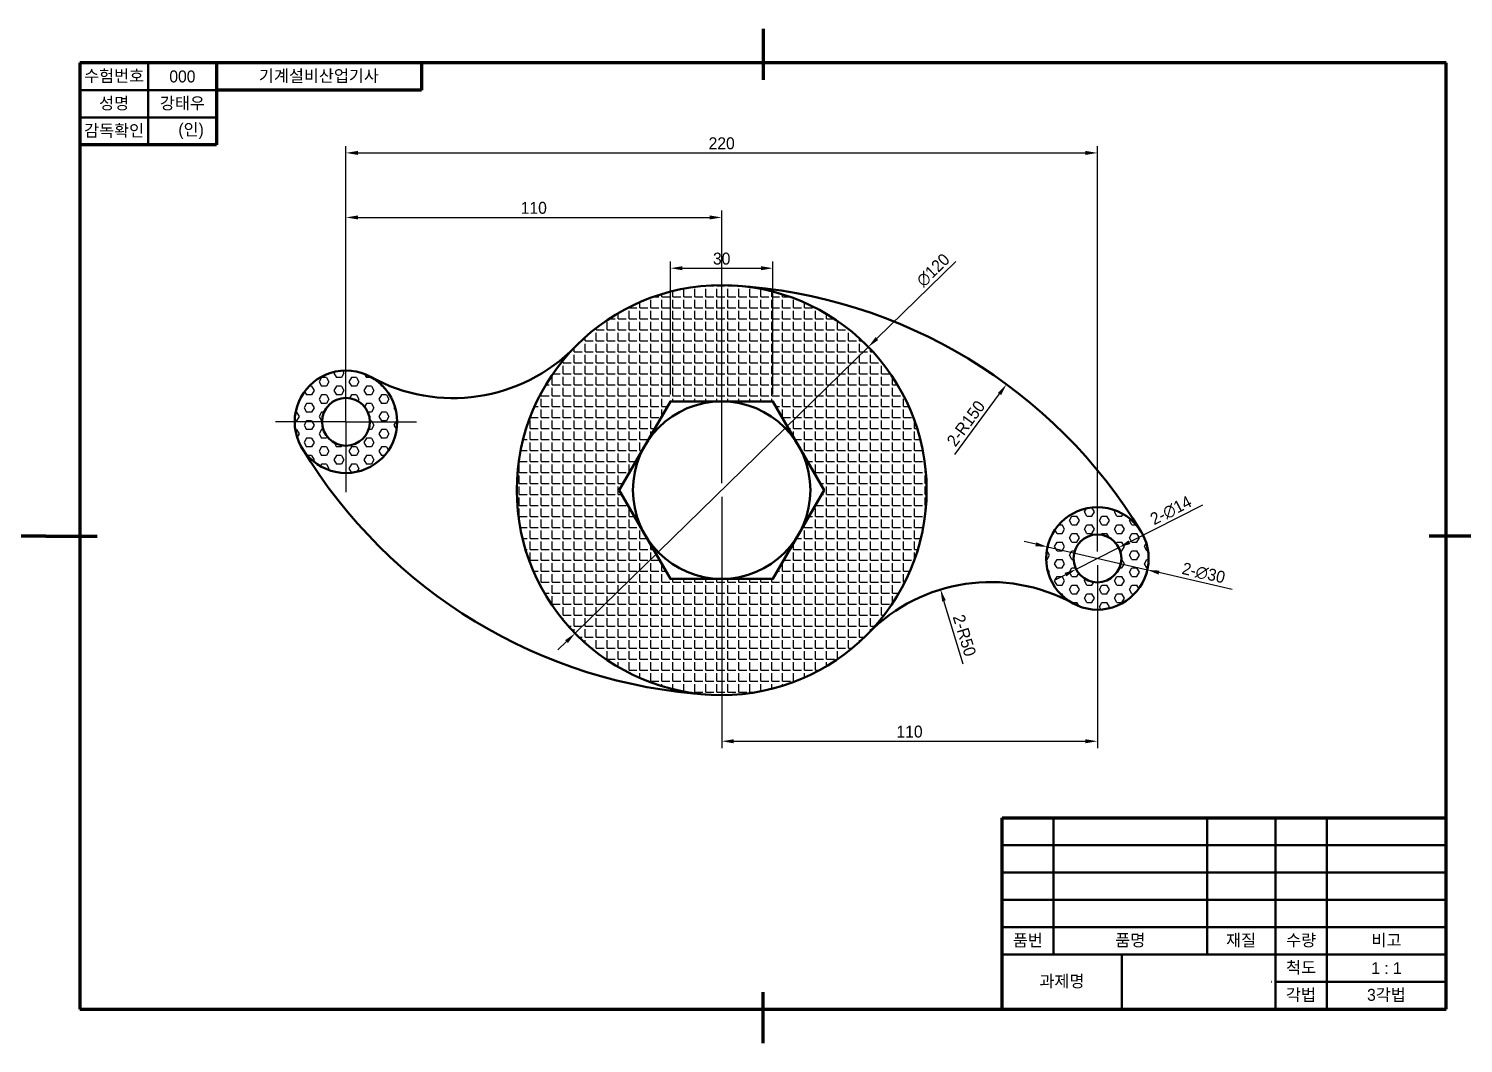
# Model space of a CAD drawing. Header units: millimetres. Extents: x 0 to 2793, y 0 to 476.
# Drawn here: x 1675 to 2095, y 0 to 297 of the extents above; entities that cross this region are included whole.
import ezdxf

# ---------------------------------------------------------------- set-up
doc = ezdxf.new("R2010")
doc.units = ezdxf.units.MM
doc.linetypes.add('CENTER', pattern=[50.8, 31.75, -6.35, 6.35, -6.35])
for name, color, linetype, lineweight in [('1.윤곽선', 5, 'Continuous', 70), ('2.외형선', 3, 'Continuous', 50), ('4.일반주서', 2, 'Continuous', 35), ('5.중심선', 1, 'CENTER', 25), ('6.해치선', 1, 'Continuous', 25)]:
    doc.layers.add(name, color=color, linetype=linetype, lineweight=lineweight)
doc.styles.add('굴림', font='')
doc.styles.get('굴림').set_extended_font_data('Gulim')
doc.dimstyles.new('기계제도기능사치수', dxfattribs={"dimtxt": 3.5, "dimasz": 3.5, "dimexe": 2, "dimexo": 2, "dimgap": 1, "dimtad": 1, "dimdsep": 46, "dimtxsty": '굴림', "dimcen": 2.5, "dimclrd": 1, "dimclre": 1, "dimclrt": 2, "dimazin": 2, "dimtfac": 1, "dimtmove": 0, "dimatfit": 3, "dimfxl": 1, "dimarcsym": 0})

# ---------------------------------------------------------------- blocks, each defined once
blk = doc.blocks.new('*D81')
at = {"layer": '2.외형선', "color": 1, "lineweight": -2, "transparency": 16777216}
blk.add_line((1948.59, 111.02), (1942.96, 129.49), dxfattribs=at)
at = {"layer": '2.외형선', "color": 1, "transparency": 16777216}
blk.add_solid([(1943.52, 129.66), (1942.41, 129.32), (1941.95, 132.84)], dxfattribs=at)
at = {"layer": 'Defpoints', "color": 0, "transparency": 16777216}
for p in [(1941.95, 132.84), (1956.51, 85.01)]:
    blk.add_point(p, dxfattribs=at)
at = {"layer": '2.외형선', "color": 2, "transparency": 16777216, "insert": (1948.96, 119.4), "char_height": 3.5, "attachment_point": 5, "rotation": 286.9368, "style": '굴림'}
blk.add_mtext('2-R50', dxfattribs=at)
blk = doc.blocks.new('*D82')
at = {"layer": '2.외형선', "color": 1, "lineweight": -2, "transparency": 16777216}
blk.add_line((1946.14, 172.33), (1959.21, 190.08), dxfattribs=at)
at = {"layer": '2.외형선', "color": 1, "transparency": 16777216}
blk.add_solid([(1958.74, 190.42), (1959.68, 189.73), (1961.28, 192.9)], dxfattribs=at)
at = {"layer": 'Defpoints', "color": 0, "transparency": 16777216}
for p in [(1961.28, 192.9), (1872.35, 72.11)]:
    blk.add_point(p, dxfattribs=at)
at = {"layer": '2.외형선', "color": 2, "transparency": 16777216, "insert": (1949.38, 181.45), "char_height": 3.5, "attachment_point": 5, "rotation": 53.6361, "style": '굴림'}
blk.add_mtext('2-R150', dxfattribs=at)
blk = doc.blocks.new('*D83')
at = {"layer": '2.외형선', "color": 1, "lineweight": -2, "transparency": 16777216}
for p, q in [((2018.68, 157.57), (1997.25, 146.69)), ((1981.64, 138.77), (1994.13, 145.11)), ((1978.52, 137.18), (1975.4, 135.6))]:
    blk.add_line(p, q, dxfattribs=at)
at = {"layer": '2.외형선', "color": 1, "transparency": 16777216}
for points in [[(1996.98, 147.21), (1997.51, 146.17), (1994.13, 145.11)], [(1978.26, 137.7), (1978.79, 136.66), (1981.64, 138.77)]]:
    blk.add_solid(points, dxfattribs=at)
at = {"layer": 'Defpoints', "color": 0, "transparency": 16777216}
for p in [(1994.13, 145.11), (1981.64, 138.77)]:
    blk.add_point(p, dxfattribs=at)
at = {"layer": '2.외형선', "color": 2, "transparency": 16777216, "insert": (2009.41, 155.95), "char_height": 3.5, "attachment_point": 5, "rotation": 26.9254, "style": '굴림'}
blk.add_mtext('{\\fPMingLiU|b0|i0|c129|p0;2-\\fPMingLiU|b0|i0|c136|p0;∅14}', dxfattribs=at)
blk = doc.blocks.new('*D84')
at = {"layer": '2.외형선', "color": 1, "lineweight": -2, "transparency": 16777216}
for p, q in [((1969.85, 146.08), (1966.44, 146.86)), ((1973.27, 145.3), (2002.5, 138.58)), ((2027.36, 132.86), (2005.91, 137.79))]:
    blk.add_line(p, q, dxfattribs=at)
at = {"layer": '2.외형선', "color": 1, "transparency": 16777216}
for points in [[(1969.98, 146.65), (1969.72, 145.51), (1973.27, 145.3)], [(2006.04, 138.36), (2005.78, 137.22), (2002.5, 138.58)]]:
    blk.add_solid(points, dxfattribs=at)
at = {"layer": 'Defpoints', "color": 0, "transparency": 16777216}
for p in [(1973.27, 145.3), (2002.5, 138.58)]:
    blk.add_point(p, dxfattribs=at)
at = {"layer": '2.외형선', "color": 2, "transparency": 16777216, "insert": (2018.96, 137.62), "char_height": 3.5, "attachment_point": 5, "rotation": 347.057, "style": '굴림'}
blk.add_mtext('{\\fPMingLiU|b0|i0|c129|p0;2-\\fPMingLiU|b0|i0|c136|p0;∅30}', dxfattribs=at)
blk = doc.blocks.new('*D85')
at = {"layer": '2.외형선', "color": 1, "lineweight": -2, "transparency": 16777216}
for p, q in [((1767.88, 183.94), (1767.88, 243.75)), ((1877.88, 163.94), (1877.88, 243.75)), ((1771.38, 241.75), (1874.38, 241.75))]:
    blk.add_line(p, q, dxfattribs=at)
at = {"layer": '2.외형선', "color": 1, "transparency": 16777216}
for points in [[(1771.38, 242.33), (1771.38, 241.16), (1767.88, 241.75)], [(1874.38, 242.33), (1874.38, 241.16), (1877.88, 241.75)]]:
    blk.add_solid(points, dxfattribs=at)
at = {"layer": 'Defpoints', "color": 0, "transparency": 16777216}
for p in [(1877.88, 241.75), (1767.88, 181.94), (1877.88, 161.94)]:
    blk.add_point(p, dxfattribs=at)
at = {"layer": '2.외형선', "color": 2, "transparency": 16777216, "insert": (1822.88, 244.54), "char_height": 3.5, "attachment_point": 5, "style": '굴림'}
blk.add_mtext('110', dxfattribs=at)
blk = doc.blocks.new('*D86')
at = {"layer": '2.외형선', "color": 1, "lineweight": -2, "transparency": 16777216}
for p, q in [((1767.88, 204.54), (1767.88, 262.64)), ((1771.38, 260.64), (1984.38, 260.64)), ((1987.88, 143.94), (1987.88, 262.64))]:
    blk.add_line(p, q, dxfattribs=at)
at = {"layer": '2.외형선', "color": 1, "transparency": 16777216}
for points in [[(1771.38, 261.22), (1771.38, 260.05), (1767.88, 260.64)], [(1984.38, 261.22), (1984.38, 260.05), (1987.88, 260.64)]]:
    blk.add_solid(points, dxfattribs=at)
at = {"layer": 'Defpoints', "color": 0, "transparency": 16777216}
for p in [(1987.88, 260.64), (1767.88, 202.54), (1987.88, 141.94)]:
    blk.add_point(p, dxfattribs=at)
at = {"layer": '2.외형선', "color": 2, "transparency": 16777216, "insert": (1877.88, 263.43), "char_height": 3.5, "attachment_point": 5, "style": '굴림'}
blk.add_mtext('220', dxfattribs=at)
blk = doc.blocks.new('*D87')
at = {"layer": '2.외형선', "color": 1, "lineweight": -2, "transparency": 16777216}
for p, q in [((1877.88, 159.94), (1877.88, 86.42)), ((1987.88, 139.94), (1987.88, 86.42)), ((1881.38, 88.42), (1984.38, 88.42))]:
    blk.add_line(p, q, dxfattribs=at)
at = {"layer": '2.외형선', "color": 1, "transparency": 16777216}
for points in [[(1881.38, 89), (1881.38, 87.83), (1877.88, 88.42)], [(1984.38, 89), (1984.38, 87.83), (1987.88, 88.42)]]:
    blk.add_solid(points, dxfattribs=at)
at = {"layer": 'Defpoints', "color": 0, "transparency": 16777216}
for p in [(1877.88, 161.94), (1987.88, 141.94), (1987.88, 88.42)]:
    blk.add_point(p, dxfattribs=at)
at = {"layer": '2.외형선', "color": 2, "transparency": 16777216, "insert": (1932.88, 91.22), "char_height": 3.5, "attachment_point": 5, "style": '굴림'}
blk.add_mtext('110', dxfattribs=at)
blk = doc.blocks.new('*D88')
at = {"layer": '2.외형선', "color": 1, "lineweight": -2, "transparency": 16777216}
for p, q in [((1946.45, 228.88), (1923.32, 206.3)), ((1834.95, 120.02), (1920.82, 203.85)), ((1832.45, 117.58), (1829.94, 115.13))]:
    blk.add_line(p, q, dxfattribs=at)
at = {"layer": '2.외형선', "color": 1, "transparency": 16777216}
for points in [[(1922.91, 206.71), (1923.73, 205.88), (1920.82, 203.85)], [(1832.04, 117.99), (1832.86, 117.16), (1834.95, 120.02)]]:
    blk.add_solid(points, dxfattribs=at)
at = {"layer": 'Defpoints', "color": 0, "transparency": 16777216}
for p in [(1920.82, 203.85), (1834.95, 120.02)]:
    blk.add_point(p, dxfattribs=at)
at = {"layer": '2.외형선', "color": 2, "transparency": 16777216, "insert": (1939.81, 226.31), "char_height": 3.5, "attachment_point": 5, "rotation": 44.3132, "style": '굴림'}
blk.add_mtext('∅120', dxfattribs=at)
blk = doc.blocks.new('*D90')
at = {"layer": '2.외형선', "color": 1, "lineweight": -2, "transparency": 16777216}
for p, q in [((1862.88, 189.92), (1862.88, 228.89)), ((1866.38, 226.89), (1889.38, 226.89)), ((1892.88, 189.92), (1892.88, 228.89))]:
    blk.add_line(p, q, dxfattribs=at)
at = {"layer": '2.외형선', "color": 1, "transparency": 16777216}
for points in [[(1866.38, 227.47), (1866.38, 226.3), (1862.88, 226.89)], [(1889.38, 227.47), (1889.38, 226.3), (1892.88, 226.89)]]:
    blk.add_solid(points, dxfattribs=at)
at = {"layer": 'Defpoints', "color": 0, "transparency": 16777216}
for p in [(1892.88, 226.89), (1862.88, 187.92), (1892.88, 187.92)]:
    blk.add_point(p, dxfattribs=at)
at = {"layer": '2.외형선', "color": 2, "transparency": 16777216, "insert": (1877.88, 229.68), "char_height": 3.5, "attachment_point": 5, "style": '굴림'}
blk.add_mtext('30', dxfattribs=at)

msp = doc.modelspace()

# ---------------------------------------------------------------- hatches: boundary and pattern name
at = {"layer": '5.중심선'}
h = msp.add_hatch(dxfattribs=at)
h.set_pattern_fill('HEX', color=256, scale=0.46, angle=180)
h.set_pattern_definition([(180, (3755.7685, 323.8714), (-3e-16, -2.5296602), [1.4605, -2.921]), (300, (3755.7685, 323.8714), (2.19075, 1.26483), [1.4605, -2.921]), (240, (3754.308, 323.8714), (2.19075, -1.26483), [1.4605, -2.921])])
h.paths.add_polyline_path([(1782.884, 181.936, 1), (1752.884, 181.936, 1)])
h.paths.add_polyline_path([(1760.884, 181.936, -1), (1774.884, 181.936, -1)], flags=16)
at = {"layer": '6.해치선'}
h = msp.add_hatch(dxfattribs=at)
h.set_pattern_fill('ANGLE', color=256, scale=0.46)
h.set_pattern_definition([(0, (0, 0), (0, 3.2131), [2.3368, -0.8763]), (90, (0, 0), (-3.2131, 2e-16), [2.3368, -0.8763])])
edge = h.paths.add_edge_path()
edge.add_arc((1877.884, 161.936), 60, 0, 360)
h.paths.add_polyline_path([(1847.884, 161.936), (1862.884, 135.955), (1892.884, 135.955), (1907.884, 161.936), (1892.884, 187.916), (1862.884, 187.916)], flags=17)
h = msp.add_hatch(dxfattribs=at)
h.set_pattern_fill('HEX', color=256, scale=0.46)
h.paths.add_polyline_path([(1972.884, 141.936, 1), (2002.884, 141.936, 1)])
h.paths.add_polyline_path([(1994.884, 141.936, -1), (1980.884, 141.936, -1)], flags=16)

# ---------------------------------------------------------------- linework, layer by layer
at = {"layer": '1.윤곽선'}
for p, q in [((1890, 297), (1890, 282)), ((2090, 287), (1690, 287)), ((1690, 287), (1690, 10)), ((1730, 287), (1730, 263)), ((1790, 287), (1790, 279)), ((2090, 10), (2090, 287)), ((1790, 279), (1730, 279)), ((1730, 263), (1690, 263)), ((1680, 148.5), (1665, 148.5)), ((1680, 148.5), (1695, 148.5)), ((2100, 148.5), (2085, 148.5)), ((1960, 66), (2090, 66)), ((1960, 10), (1960, 66)), ((1890, 0), (1890, 15)), ((1690, 10), (2090, 10))]:
    msp.add_line(p, q, dxfattribs=at)
at = {"layer": '2.외형선'}
for p, q in [((1710, 287), (1710, 263)), ((1710, 279), (1690, 279)), ((1710, 279), (1730, 279)), ((1730, 271), (1690, 271)), ((1975, 26), (1975, 66)), ((2020, 26), (2020, 66)), ((2040, 10), (2040, 66)), ((2055, 10), (2055, 66)), ((1960, 58), (2090, 58)), ((1960, 50), (2090, 50)), ((1960, 42), (2090, 42)), ((1960, 34), (2090, 34)), ((1960, 26), (2090, 26)), ((1995, 10), (1995, 26)), ((2038.76, 18), (2038.833, 18)), ((2040, 18), (2090, 18))]:
    msp.add_line(p, q, dxfattribs=at)
msp.add_lwpolyline([(1847.884, 161.936), (1862.884, 135.955), (1892.884, 135.955), (1907.884, 161.936), (1892.884, 187.916), (1862.884, 187.916)], close=True, dxfattribs=at)
for centre, radius in [((1877.884, 161.936), 60), ((1767.884, 181.936), 15), ((1767.884, 181.936), 7), ((1877.884, 161.936), 25.981), ((1987.884, 141.936), 15), ((1987.884, 141.936), 7)]:
    msp.add_circle(centre, radius, dxfattribs=at)
for centre, radius, start, end in [((1872.347, 72.106), 150, 31.14834, 86.47269), ((1799.257, 238.863), 50, 241.14047, 315.62595), ((1883.421, 251.765), 150, 211.14834, 266.47269), ((1956.511, 85.008), 50, 61.14047, 135.62595)]:
    msp.add_arc(centre, radius, start, end, dxfattribs=at)
at = {"layer": '5.중심선', "linetype": 'CENTER'}
for q in [(1767.884, 202.543), (1747.277, 181.936), (1767.884, 161.328), (1788.492, 181.936)]:
    msp.add_line((1767.884, 181.936), q, dxfattribs=at)

# ---------------------------------------------------------------- texts
at = {"layer": '4.일반주서', "char_height": 3.5, "attachment_point": 5, "style": '굴림'}
for s, insert, width in [('수험번호', (1700, 283), 20), ('000', (1720, 283), 20), ('기계설비산업기사', (1759.963, 283), 60.07361), ('성명', (1700, 275), 20), ('강태우', (1720, 275), 20), ('감독확인', (1700, 267), 20), ('    (인)', (1720, 267), 20), ('품번', (1967.5, 30), 15), ('품명', (1997.5, 30), 45), ('재질', (2029.926, 30), 19.8528), ('수량', (2047.5, 30), 15), ('비고', (2072.5, 30), 35), ('척도', (2047.5, 22), 15), ('1 : 1', (2072.5, 22), 35), ('과제명', (1977.5, 18), 35), ('각법', (2047.463, 14), 15.0736), ('3각법', (2072.5, 14), 35)]:
    msp.add_mtext(s, dxfattribs=dict(at, insert=insert, width=width))

# ---------------------------------------------------------------- dimensions: what is measured, and where the dimension line sits
at = {"layer": '2.외형선'}
for base, p1, p2, picture, middle in [((1987.884, 260.638), (1767.884, 202.543), (1987.884, 141.936), '*D86', (1877.884, 263.432)), ((1877.884, 241.746), (1767.884, 181.936), (1877.884, 161.936), '*D85', (1822.884, 244.545)), ((1892.884, 226.888), (1862.884, 187.916), (1892.884, 187.916), '*D90', (1877.884, 229.682)), ((1987.884, 88.418), (1877.884, 161.936), (1987.884, 141.936), '*D87', (1932.884, 91.217))]:
    dim = msp.add_linear_dim(base=base, p1=p1, p2=p2, dimstyle='기계제도기능사치수', dxfattribs=at)
    dim.commit()
    dim.dimension.update_dxf_attribs({"geometry": picture, "text_midpoint": middle})
dim = msp.add_diameter_dim_2p(p1=(1834.952, 120.021), p2=(1920.816, 203.851), dimstyle='기계제도기능사치수', dxfattribs=at)
dim.commit()
dim.dimension.update_dxf_attribs({"geometry": '*D88', "text_midpoint": (1941.769, 224.307), "dimtype": 163})
for center, mpoint, picture, middle in [((1872.347, 72.106), (1961.284, 192.896), '*D82', (1951.636, 179.793)), ((1956.511, 85.008), (1941.945, 132.84), '*D81', (1946.286, 118.584))]:
    dim = msp.add_radius_dim(center=center, mpoint=mpoint, text='2-<>', dimstyle='기계제도기능사치수', dxfattribs=at)
    dim.commit()
    dim.dimension.update_dxf_attribs({"geometry": picture, "text_midpoint": middle, "dimtype": 164})
dim = msp.add_diameter_dim_2p(p1=(1981.643, 138.766), p2=(1994.125, 145.106), text='{\\fPMingLiU|b0|i0|c129|p0;2-\\fPMingLiU|b0|i0|c136|p0;<>}', dimstyle='기계제도기능사치수', dxfattribs=at)
dim.commit()
dim.dimension.update_dxf_attribs({"geometry": '*D83', "text_midpoint": (2010.653, 153.499), "dimtype": 163})
dim = msp.add_diameter_dim_2p(p1=(1973.265, 145.295), p2=(2002.503, 138.576), text='{\\fPMingLiU|b0|i0|c129|p0;2-\\fPMingLiU|b0|i0|c136|p0;<>}', dimstyle='기계제도기능사치수', dxfattribs=at)
dim.commit()
dim.dimension.update_dxf_attribs({"geometry": '*D84', "text_midpoint": (2018.956, 137.616)})

doc.saveas('drawing.dxf')
